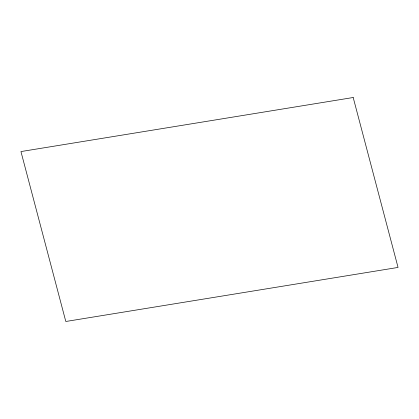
<?xml version="1.0" encoding="UTF-8"?>
<svg xmlns="http://www.w3.org/2000/svg" width="419" height="419" viewBox="0 0 419 419"><rect width="100%" height="100%" fill="white"/><g stroke="black" fill="none" stroke-linecap="round" stroke-linejoin="round"><path stroke-width="0.63" d="M353.191 97.512L20.95 151.568L65.809 321.488L398.05 267.432L353.191 97.512"/></g></svg>
